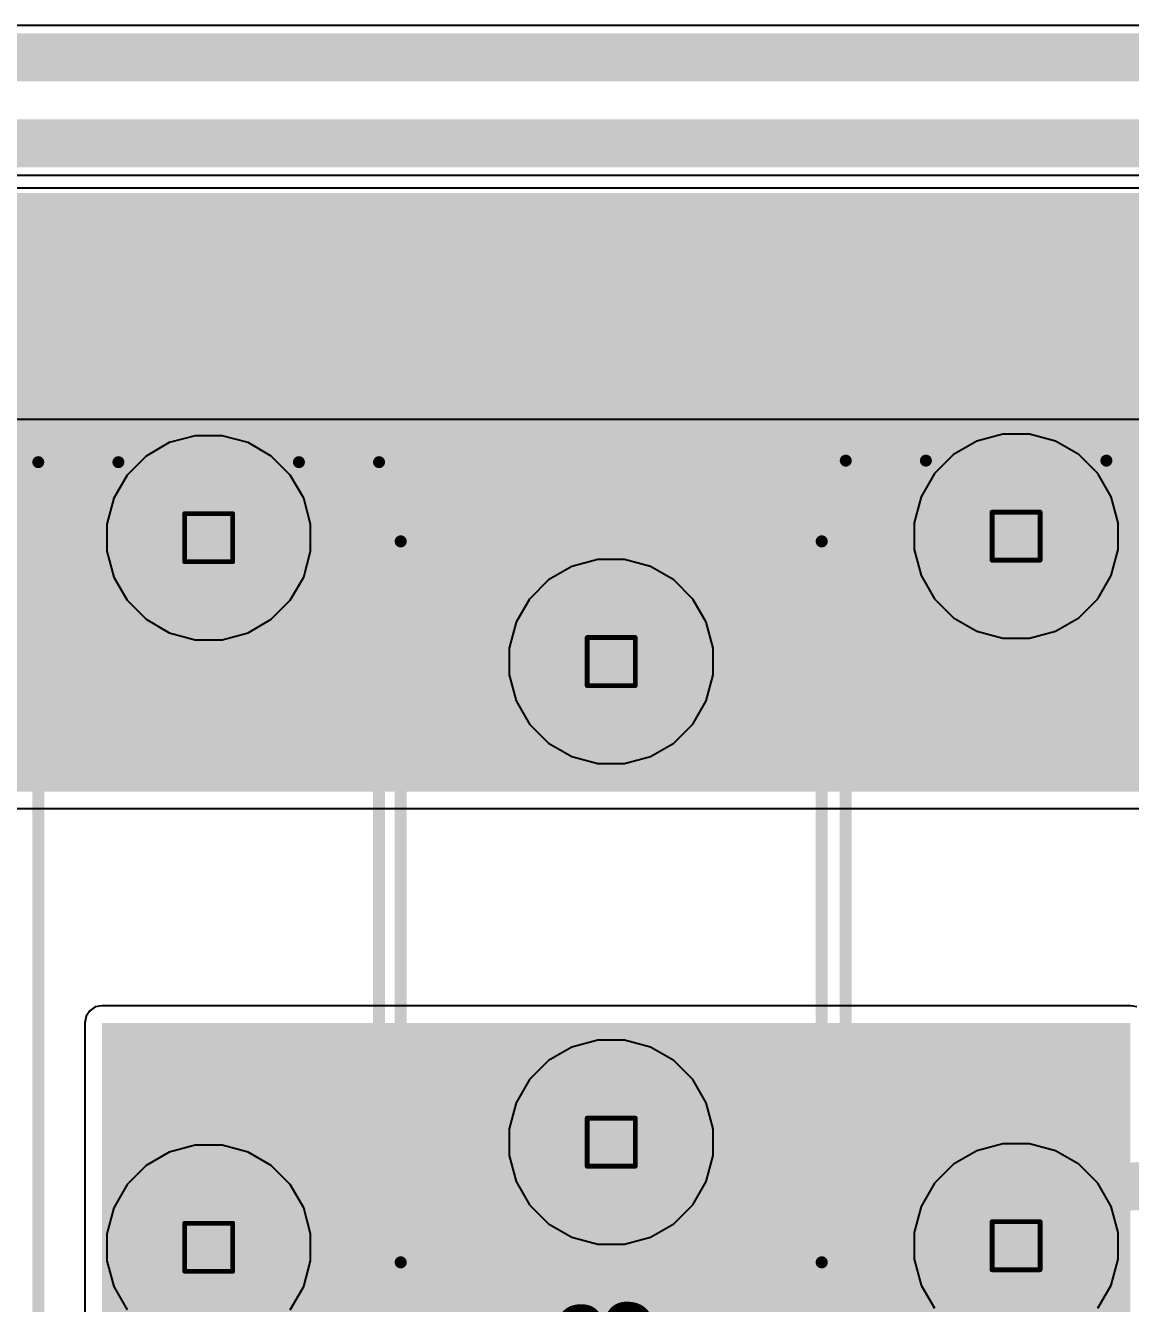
# Model space of a CAD drawing. Header units: millimetres. Extents: x -6 to 194, y -120 to 229.
# Drawn here: x 39.38 to 51.05, y 23.55 to 37.05 of the extents above; entities that cross this region are included whole.
import ezdxf

# ---------------------------------------------------------------- set-up
doc = ezdxf.new("R2010")
doc.units = ezdxf.units.MM
for name, color, linetype in [('BottomLayer', 5, 'Continuous'), ('BottomSolder', 6, 'Continuous'), ('DrillDrawing', 1, 'Continuous'), ('MultiLayer', 9, 'Continuous'), ('PadHoleLayer', 156, 'Continuous'), ('TopLayer', 1, 'Continuous'), ('TopOverlay', 2, 'Continuous'), ('TopSolder', 216, 'Continuous')]:
    doc.layers.add(name, color=color, linetype=linetype)
doc.styles.add('Arial', font='arial.ttf', dxfattribs={"height": 0.2})

# ---------------------------------------------------------------- blocks, each defined once
blk = doc.blocks.new('MPP254J100V82CB0035_52')
at = {"layer": 'BottomLayer'}
h = blk.add_hatch(color=5, dxfattribs=at)
edge = h.paths.add_edge_path()
edge.add_arc((-3.75, 0), 0.9, 0, 360)
h = blk.add_hatch(color=5, dxfattribs=at)
edge = h.paths.add_edge_path()
edge.add_arc((3.75, 0), 0.9, 0, 360)
at = {"layer": 'BottomSolder'}
h = blk.add_hatch(color=6, dxfattribs=at)
edge = h.paths.add_edge_path()
edge.add_arc((-3.75, 0), 1.002, 0, 360)
h = blk.add_hatch(color=6, dxfattribs=at)
edge = h.paths.add_edge_path()
edge.add_arc((3.75, 0), 1.002, 0, 360)
at = {"layer": 'MultiLayer'}
h = blk.add_hatch(color=9, dxfattribs=at)
edge = h.paths.add_edge_path()
edge.add_arc((-3.75, 0), 0.9, 0, 360)
h = blk.add_hatch(color=9, dxfattribs=at)
edge = h.paths.add_edge_path()
edge.add_arc((3.75, 0), 0.9, 0, 360)
at = {"layer": 'PadHoleLayer'}
h = blk.add_hatch(color=156, dxfattribs=at)
edge = h.paths.add_edge_path()
edge.add_arc((-3.75, 0), 0.5, 0, 360)
h = blk.add_hatch(color=156, dxfattribs=at)
edge = h.paths.add_edge_path()
edge.add_arc((3.75, 0), 0.5, 0, 360)
at = {"layer": 'TopLayer'}
h = blk.add_hatch(color=1, dxfattribs=at)
edge = h.paths.add_edge_path()
edge.add_arc((-3.75, 0), 0.9, 0, 360)
h = blk.add_hatch(color=1, dxfattribs=at)
edge = h.paths.add_edge_path()
edge.add_arc((3.75, 0), 0.9, 0, 360)
at = {"layer": 'TopSolder'}
h = blk.add_hatch(color=216, dxfattribs=at)
edge = h.paths.add_edge_path()
edge.add_arc((-3.75, 0), 1.002, 0, 360)
h = blk.add_hatch(color=216, dxfattribs=at)
edge = h.paths.add_edge_path()
edge.add_arc((3.75, 0), 1.002, 0, 360)
at = {"layer": 'TopOverlay', "const_width": 0.127}
for points in [[(4.574, 1.801), (-4.548, 1.801)], [(-4.548, 0.954), (-4.548, 1.801)], [(4.574, 0.954), (4.574, 1.801)], [(-4.548, -1.801), (-4.548, -0.954)], [(4.574, -1.801), (4.574, -0.954)], [(4.574, -1.801), (-4.548, -1.801)]]:
    blk.add_lwpolyline(points, dxfattribs=at)
at = {"layer": 'TopOverlay', "const_width": 0.0635}
for points in [[(-4.58, 1.801, 1), (-4.517, 1.801, 1)], [(-4.58, 1.801, 1), (-4.517, 1.801, 1)], [(4.542, 1.801, 1), (4.606, 1.801, 1)], [(4.542, 1.801, 1), (4.606, 1.801, 1)], [(-4.58, 0.954, 1), (-4.517, 0.954, 1)], [(4.542, 0.954, 1), (4.606, 0.954, 1)], [(-4.58, -0.954, 1), (-4.517, -0.954, 1)], [(4.542, -0.954, 1), (4.606, -0.954, 1)], [(-4.58, -1.801, 1), (-4.517, -1.801, 1)], [(-4.58, -1.801, 1), (-4.517, -1.801, 1)], [(4.542, -1.801, 1), (4.606, -1.801, 1)], [(4.542, -1.801, 1), (4.606, -1.801, 1)]]:
    blk.add_lwpolyline(points, format="xyb", close=True, dxfattribs=at)
blk = doc.blocks.new('PE154J2A0502_53')
at = {"layer": 'BottomLayer'}
h = blk.add_hatch(color=5, dxfattribs=at)
edge = h.paths.add_edge_path()
edge.add_arc((-2.54, 0), 0.9, 0, 360)
h = blk.add_hatch(color=5, dxfattribs=at)
edge = h.paths.add_edge_path()
edge.add_arc((2.54, 0), 0.9, 0, 360)
at = {"layer": 'BottomSolder'}
h = blk.add_hatch(color=6, dxfattribs=at)
edge = h.paths.add_edge_path()
edge.add_arc((-2.54, 0), 1.002, 0, 360)
h = blk.add_hatch(color=6, dxfattribs=at)
edge = h.paths.add_edge_path()
edge.add_arc((2.54, 0), 1.002, 0, 360)
at = {"layer": 'MultiLayer'}
h = blk.add_hatch(color=9, dxfattribs=at)
edge = h.paths.add_edge_path()
edge.add_arc((-2.54, 0), 0.9, 0, 360)
h = blk.add_hatch(color=9, dxfattribs=at)
edge = h.paths.add_edge_path()
edge.add_arc((2.54, 0), 0.9, 0, 360)
at = {"layer": 'PadHoleLayer'}
h = blk.add_hatch(color=156, dxfattribs=at)
edge = h.paths.add_edge_path()
edge.add_arc((-2.54, 0), 0.5, 0, 360)
h = blk.add_hatch(color=156, dxfattribs=at)
edge = h.paths.add_edge_path()
edge.add_arc((2.54, 0), 0.5, 0, 360)
at = {"layer": 'TopLayer'}
h = blk.add_hatch(color=1, dxfattribs=at)
edge = h.paths.add_edge_path()
edge.add_arc((-2.54, 0), 0.9, 0, 360)
h = blk.add_hatch(color=1, dxfattribs=at)
edge = h.paths.add_edge_path()
edge.add_arc((2.54, 0), 0.9, 0, 360)
at = {"layer": 'TopSolder'}
h = blk.add_hatch(color=216, dxfattribs=at)
edge = h.paths.add_edge_path()
edge.add_arc((-2.54, 0), 1.002, 0, 360)
h = blk.add_hatch(color=216, dxfattribs=at)
edge = h.paths.add_edge_path()
edge.add_arc((2.54, 0), 1.002, 0, 360)
at = {"layer": 'TopOverlay', "const_width": 0.127}
for points in [[(-3.81, -2.225), (-3.81, 2.225)], [(3.81, 2.225), (-3.81, 2.225)], [(3.81, -2.225), (3.81, 2.225)], [(3.81, -2.225), (-3.81, -2.225)]]:
    blk.add_lwpolyline(points, dxfattribs=at)
at = {"layer": 'TopOverlay', "const_width": 0.0635}
for points in [[(-3.842, 2.225, 1), (-3.778, 2.225, 1)], [(-3.842, 2.225, 1), (-3.778, 2.225, 1)], [(3.778, 2.225, 1), (3.842, 2.225, 1)], [(3.778, 2.225, 1), (3.842, 2.225, 1)], [(-3.842, -2.225, 1), (-3.778, -2.225, 1)], [(-3.842, -2.225, 1), (-3.778, -2.225, 1)], [(3.778, -2.225, 1), (3.842, -2.225, 1)], [(3.778, -2.225, 1), (3.842, -2.225, 1)]]:
    blk.add_lwpolyline(points, format="xyb", close=True, dxfattribs=at)
blk = doc.blocks.new('MPP404J2A0702_54')
at = {"layer": 'BottomLayer'}
h = blk.add_hatch(color=5, dxfattribs=at)
edge = h.paths.add_edge_path()
edge.add_arc((0, 0), 0.9, 0, 360)
h = blk.add_hatch(color=5, dxfattribs=at)
edge = h.paths.add_edge_path()
edge.add_arc((7.5, 0), 0.9, 0, 360)
at = {"layer": 'BottomSolder'}
h = blk.add_hatch(color=6, dxfattribs=at)
edge = h.paths.add_edge_path()
edge.add_arc((0, 0), 1.002, 0, 360)
h = blk.add_hatch(color=6, dxfattribs=at)
edge = h.paths.add_edge_path()
edge.add_arc((7.5, 0), 1.002, 0, 360)
at = {"layer": 'MultiLayer'}
h = blk.add_hatch(color=9, dxfattribs=at)
edge = h.paths.add_edge_path()
edge.add_arc((0, 0), 0.9, 0, 360)
h = blk.add_hatch(color=9, dxfattribs=at)
edge = h.paths.add_edge_path()
edge.add_arc((7.5, 0), 0.9, 0, 360)
at = {"layer": 'PadHoleLayer'}
h = blk.add_hatch(color=156, dxfattribs=at)
edge = h.paths.add_edge_path()
edge.add_arc((0, 0), 0.5, 0, 360)
h = blk.add_hatch(color=156, dxfattribs=at)
edge = h.paths.add_edge_path()
edge.add_arc((7.5, 0), 0.5, 0, 360)
at = {"layer": 'TopLayer'}
h = blk.add_hatch(color=1, dxfattribs=at)
edge = h.paths.add_edge_path()
edge.add_arc((0, 0), 0.9, 0, 360)
h = blk.add_hatch(color=1, dxfattribs=at)
edge = h.paths.add_edge_path()
edge.add_arc((7.5, 0), 0.9, 0, 360)
at = {"layer": 'TopSolder'}
h = blk.add_hatch(color=216, dxfattribs=at)
edge = h.paths.add_edge_path()
edge.add_arc((0, 0), 1.002, 0, 360)
h = blk.add_hatch(color=216, dxfattribs=at)
edge = h.paths.add_edge_path()
edge.add_arc((7.5, 0), 1.002, 0, 360)
at = {"layer": 'TopOverlay', "const_width": 0.127}
for points in [[(8.324, 1.801), (-0.798, 1.801)], [(-0.798, 0.954), (-0.798, 1.801)], [(8.324, 0.954), (8.324, 1.801)], [(-0.798, -1.801), (-0.798, -0.954)], [(8.324, -1.801), (8.324, -0.954)], [(8.324, -1.801), (-0.798, -1.801)]]:
    blk.add_lwpolyline(points, dxfattribs=at)
at = {"layer": 'TopOverlay', "const_width": 0.0635}
for points in [[(-0.83, 1.801, 1), (-0.767, 1.801, 1)], [(-0.83, 1.801, 1), (-0.767, 1.801, 1)], [(8.292, 1.801, 1), (8.356, 1.801, 1)], [(8.292, 1.801, 1), (8.356, 1.801, 1)], [(-0.83, 0.954, 1), (-0.767, 0.954, 1)], [(8.292, 0.954, 1), (8.356, 0.954, 1)], [(-0.83, -0.954, 1), (-0.767, -0.954, 1)], [(8.292, -0.954, 1), (8.356, -0.954, 1)], [(-0.83, -1.801, 1), (-0.767, -1.801, 1)], [(-0.83, -1.801, 1), (-0.767, -1.801, 1)], [(8.292, -1.801, 1), (8.356, -1.801, 1)], [(8.292, -1.801, 1), (8.356, -1.801, 1)]]:
    blk.add_lwpolyline(points, format="xyb", close=True, dxfattribs=at)

msp = doc.modelspace()

# ---------------------------------------------------------------- hatches: boundary and pattern name
at = {"layer": 'BottomLayer'}
msp.add_hatch(color=5, dxfattribs=at).paths.add_polyline_path([(35.77, 33.071), (59.665, 33.071), (59.665, 35.154), (35.77, 35.154)])
at = {"layer": 'TopLayer'}
for points in [[(32.96, 32.539), (51.054, 32.539), (51.054, 35.154), (32.96, 35.154)], [(38.837, 28.956), (54.432, 28.956), (54.432, 35.154), (38.837, 35.154)], [(40.183, 22.936), (51.054, 22.936), (51.054, 26.511), (40.183, 26.511)]]:
    msp.add_hatch(color=1, dxfattribs=at).paths.add_polyline_path(points)

# ---------------------------------------------------------------- linework, layer by layer
at = {"layer": 'BottomLayer'}
for p, q in [((66.304, 37.052), (33.501, 37.052)), ((34.17, 35.472), (66.084, 35.472)), ((59.665, 35.335), (35.77, 35.335)), ((38.713, 32.89), (57.553, 32.89)), ((41.169, 32.717), (40.895, 32.644)), ((41.453, 32.717), (41.169, 32.717)), ((41.727, 32.644), (41.453, 32.717)), ((49.704, 32.733), (49.43, 32.66)), ((49.988, 32.733), (49.704, 32.733)), ((50.262, 32.66), (49.988, 32.733)), ((40.895, 32.644), (40.649, 32.502)), ((41.973, 32.502), (41.727, 32.644)), ((49.43, 32.66), (49.184, 32.518)), ((50.507, 32.518), (50.262, 32.66)), ((40.649, 32.502), (40.449, 32.301)), ((42.174, 32.301), (41.973, 32.502)), ((49.184, 32.518), (48.983, 32.317)), ((50.708, 32.317), (50.507, 32.518)), ((40.449, 32.301), (40.307, 32.055)), ((42.316, 32.055), (42.174, 32.301)), ((48.983, 32.317), (48.841, 32.071)), ((50.85, 32.071), (50.708, 32.317)), ((40.307, 32.055), (40.233, 31.781)), ((42.389, 31.781), (42.316, 32.055)), ((48.841, 32.071), (48.768, 31.797)), ((50.923, 31.797), (50.85, 32.071)), ((40.233, 31.781), (40.233, 31.497)), ((42.389, 31.497), (42.389, 31.781)), ((48.768, 31.797), (48.768, 31.513)), ((50.923, 31.513), (50.923, 31.797)), ((40.233, 31.497), (40.307, 31.223)), ((42.316, 31.223), (42.389, 31.497)), ((48.768, 31.513), (48.841, 31.239)), ((50.85, 31.239), (50.923, 31.513)), ((45.424, 31.407), (45.15, 31.334)), ((45.708, 31.407), (45.424, 31.407)), ((45.982, 31.334), (45.708, 31.407)), ((40.307, 31.223), (40.449, 30.977)), ((42.174, 30.977), (42.316, 31.223)), ((45.15, 31.334), (44.904, 31.192)), ((46.227, 31.192), (45.982, 31.334)), ((48.841, 31.239), (48.983, 30.994)), ((50.708, 30.994), (50.85, 31.239)), ((44.904, 31.192), (44.703, 30.991)), ((46.428, 30.991), (46.227, 31.192)), ((40.449, 30.977), (40.649, 30.777)), ((41.973, 30.777), (42.174, 30.977)), ((44.703, 30.991), (44.561, 30.746)), ((46.57, 30.746), (46.428, 30.991)), ((48.983, 30.994), (49.184, 30.793)), ((50.507, 30.793), (50.708, 30.994)), ((40.649, 30.777), (40.895, 30.635)), ((41.727, 30.635), (41.973, 30.777)), ((44.561, 30.746), (44.488, 30.471)), ((46.643, 30.471), (46.57, 30.746)), ((49.184, 30.793), (49.43, 30.651)), ((50.262, 30.651), (50.507, 30.793)), ((40.895, 30.635), (41.169, 30.561)), ((41.169, 30.561), (41.453, 30.561)), ((41.453, 30.561), (41.727, 30.635)), ((49.43, 30.651), (49.704, 30.578)), ((49.704, 30.578), (49.988, 30.578)), ((49.988, 30.578), (50.262, 30.651)), ((44.488, 30.471), (44.488, 30.188)), ((46.643, 30.188), (46.643, 30.471)), ((44.488, 30.188), (44.561, 29.914)), ((46.57, 29.914), (46.643, 30.188)), ((44.561, 29.914), (44.703, 29.668)), ((46.428, 29.668), (46.57, 29.914)), ((44.703, 29.668), (44.904, 29.467)), ((46.227, 29.467), (46.428, 29.668)), ((44.904, 29.467), (45.15, 29.325)), ((45.982, 29.325), (46.227, 29.467)), ((45.15, 29.325), (45.424, 29.252)), ((45.708, 29.252), (45.982, 29.325)), ((45.424, 29.252), (45.708, 29.252)), ((45.15, 26.254), (44.904, 26.112)), ((45.424, 26.327), (45.15, 26.254)), ((45.708, 26.327), (45.424, 26.327)), ((45.982, 26.254), (45.708, 26.327)), ((46.227, 26.112), (45.982, 26.254)), ((44.904, 26.112), (44.703, 25.911)), ((46.428, 25.911), (46.227, 26.112)), ((44.703, 25.911), (44.561, 25.666)), ((46.57, 25.666), (46.428, 25.911)), ((44.561, 25.666), (44.488, 25.391)), ((46.643, 25.391), (46.57, 25.666)), ((44.488, 25.391), (44.488, 25.108)), ((46.643, 25.108), (46.643, 25.391)), ((40.895, 25.144), (40.649, 25.002)), ((41.169, 25.217), (40.895, 25.144)), ((41.453, 25.217), (41.169, 25.217)), ((41.727, 25.144), (41.453, 25.217)), ((41.973, 25.002), (41.727, 25.144)), ((49.43, 25.16), (49.184, 25.018)), ((49.704, 25.233), (49.43, 25.16)), ((49.988, 25.233), (49.704, 25.233)), ((50.262, 25.16), (49.988, 25.233)), ((50.507, 25.018), (50.262, 25.16)), ((40.649, 25.002), (40.449, 24.801)), ((42.174, 24.801), (41.973, 25.002)), ((44.488, 25.108), (44.561, 24.834)), ((46.57, 24.834), (46.643, 25.108)), ((49.184, 25.018), (48.983, 24.817)), ((50.708, 24.817), (50.507, 25.018)), ((40.449, 24.801), (40.307, 24.555)), ((42.316, 24.555), (42.174, 24.801)), ((44.561, 24.834), (44.703, 24.588)), ((46.428, 24.588), (46.57, 24.834)), ((48.983, 24.817), (48.841, 24.571)), ((50.85, 24.571), (50.708, 24.817)), ((44.703, 24.588), (44.904, 24.387)), ((46.227, 24.387), (46.428, 24.588)), ((40.307, 24.555), (40.233, 24.281)), ((42.389, 24.281), (42.316, 24.555)), ((48.841, 24.571), (48.768, 24.297)), ((50.923, 24.297), (50.85, 24.571)), ((44.904, 24.387), (45.15, 24.245)), ((45.982, 24.245), (46.227, 24.387)), ((40.233, 24.281), (40.233, 23.997)), ((42.389, 23.997), (42.389, 24.281)), ((45.15, 24.245), (45.424, 24.172)), ((45.708, 24.172), (45.982, 24.245)), ((48.768, 24.297), (48.768, 24.013)), ((50.923, 24.013), (50.923, 24.297)), ((45.424, 24.172), (45.708, 24.172)), ((40.233, 23.997), (40.307, 23.723)), ((42.316, 23.723), (42.389, 23.997)), ((48.768, 24.013), (48.841, 23.739)), ((50.85, 23.739), (50.923, 24.013)), ((40.307, 23.723), (40.449, 23.477)), ((42.174, 23.477), (42.316, 23.723)), ((48.841, 23.739), (48.983, 23.494)), ((50.708, 23.494), (50.85, 23.739))]:
    msp.add_line(p, q, dxfattribs=at)
at = {"layer": 'BottomLayer', "const_width": 0.508}
for points in [[(33.501, 36.715), (66.304, 36.715)], [(34.03, 35.808), (66.224, 35.808)]]:
    msp.add_lwpolyline(points, dxfattribs=at)
at = {"layer": 'DrillDrawing', "const_width": 0.0508}
for points in [[(41.057, 31.893), (41.565, 31.893)], [(41.057, 31.385), (41.057, 31.893)], [(41.565, 31.385), (41.565, 31.893)], [(49.592, 31.909), (50.1, 31.909)], [(49.592, 31.401), (49.592, 31.909)], [(50.1, 31.401), (50.1, 31.909)], [(41.057, 31.385), (41.565, 31.385)], [(49.592, 31.401), (50.1, 31.401)], [(45.312, 30.584), (45.82, 30.584)], [(45.312, 30.076), (45.312, 30.584)], [(45.82, 30.076), (45.82, 30.584)], [(45.312, 30.076), (45.82, 30.076)], [(45.312, 25.504), (45.82, 25.504)], [(45.312, 24.996), (45.312, 25.504)], [(45.82, 24.996), (45.82, 25.504)], [(45.312, 24.996), (45.82, 24.996)], [(41.057, 24.393), (41.565, 24.393)], [(41.057, 23.885), (41.057, 24.393)], [(41.565, 23.885), (41.565, 24.393)], [(49.592, 24.409), (50.1, 24.409)], [(49.592, 23.901), (49.592, 24.409)], [(50.1, 23.901), (50.1, 24.409)], [(41.057, 23.885), (41.565, 23.885)], [(49.592, 23.901), (50.1, 23.901)]]:
    msp.add_lwpolyline(points, dxfattribs=at)
at = {"layer": 'DrillDrawing', "const_width": 0.0254}
for points in [[(41.045, 31.893, 1), (41.07, 31.893, 1)], [(41.045, 31.893, 1), (41.07, 31.893, 1)], [(41.553, 31.893, 1), (41.578, 31.893, 1)], [(41.553, 31.893, 1), (41.578, 31.893, 1)], [(49.579, 31.909, 1), (49.604, 31.909, 1)], [(49.579, 31.909, 1), (49.604, 31.909, 1)], [(50.087, 31.909, 1), (50.112, 31.909, 1)], [(50.087, 31.909, 1), (50.112, 31.909, 1)], [(41.045, 31.385, 1), (41.07, 31.385, 1)], [(41.045, 31.385, 1), (41.07, 31.385, 1)], [(41.553, 31.385, 1), (41.578, 31.385, 1)], [(41.553, 31.385, 1), (41.578, 31.385, 1)], [(49.579, 31.401, 1), (49.604, 31.401, 1)], [(49.579, 31.401, 1), (49.604, 31.401, 1)], [(50.087, 31.401, 1), (50.112, 31.401, 1)], [(50.087, 31.401, 1), (50.112, 31.401, 1)], [(45.299, 30.584, 1), (45.324, 30.584, 1)], [(45.299, 30.584, 1), (45.324, 30.584, 1)], [(45.807, 30.584, 1), (45.832, 30.584, 1)], [(45.807, 30.584, 1), (45.832, 30.584, 1)], [(45.299, 30.076, 1), (45.324, 30.076, 1)], [(45.299, 30.076, 1), (45.324, 30.076, 1)], [(45.807, 30.076, 1), (45.832, 30.076, 1)], [(45.807, 30.076, 1), (45.832, 30.076, 1)], [(45.299, 25.504, 1), (45.324, 25.504, 1)], [(45.299, 25.504, 1), (45.324, 25.504, 1)], [(45.807, 25.504, 1), (45.832, 25.504, 1)], [(45.807, 25.504, 1), (45.832, 25.504, 1)], [(45.299, 24.996, 1), (45.324, 24.996, 1)], [(45.299, 24.996, 1), (45.324, 24.996, 1)], [(45.807, 24.996, 1), (45.832, 24.996, 1)], [(45.807, 24.996, 1), (45.832, 24.996, 1)], [(41.045, 24.393, 1), (41.07, 24.393, 1)], [(41.045, 24.393, 1), (41.07, 24.393, 1)], [(41.553, 24.393, 1), (41.578, 24.393, 1)], [(41.553, 24.393, 1), (41.578, 24.393, 1)], [(49.579, 24.409, 1), (49.604, 24.409, 1)], [(49.579, 24.409, 1), (49.604, 24.409, 1)], [(50.087, 24.409, 1), (50.112, 24.409, 1)], [(50.087, 24.409, 1), (50.112, 24.409, 1)], [(41.045, 23.885, 1), (41.07, 23.885, 1)], [(41.045, 23.885, 1), (41.07, 23.885, 1)], [(41.553, 23.885, 1), (41.578, 23.885, 1)], [(41.553, 23.885, 1), (41.578, 23.885, 1)], [(49.579, 23.901, 1), (49.604, 23.901, 1)], [(49.579, 23.901, 1), (49.604, 23.901, 1)], [(50.087, 23.901, 1), (50.112, 23.901, 1)], [(50.087, 23.901, 1), (50.112, 23.901, 1)]]:
    msp.add_lwpolyline(points, format="xyb", close=True, dxfattribs=at)
at = {"layer": 'TopLayer'}
for p, q in [((54.432, 35.335), (32.96, 35.335)), ((38.837, 28.775), (54.432, 28.775)), ((40.055, 26.639), (40.015, 26.581)), ((40.113, 26.679), (40.055, 26.639)), ((40.183, 26.692), (40.113, 26.679)), ((51.054, 26.692), (40.183, 26.692)), ((51.123, 26.679), (51.054, 26.692)), ((40.015, 26.581), (40.002, 26.511)), ((40.002, 26.511), (40.002, 22.936))]:
    msp.add_line(p, q, dxfattribs=at)
at = {"layer": 'TopLayer', "const_width": 0.508}
for points in [[(49.846, 31.655), (49.85, 31.651)], [(49.85, 30.325), (49.85, 31.651)], [(49.85, 30.325), (50.66, 29.515)], [(50.66, 29.515), (53.873, 29.515)], [(50.16, 24.155), (50.789, 24.784)], [(50.789, 24.784), (60.594, 24.784)], [(49.846, 24.155), (50.16, 24.155)]]:
    msp.add_lwpolyline(points, dxfattribs=at)
at = {"layer": 'TopLayer', "const_width": 0.254}
for points in [[(49.719, 31.655, 1), (49.973, 31.655, 1)], [(49.723, 31.651, 1), (49.977, 31.651, 1)], [(49.723, 31.651, 1), (49.977, 31.651, 1)], [(49.723, 30.325, 1), (49.977, 30.325, 1)], [(49.723, 30.325, 1), (49.977, 30.325, 1)], [(50.533, 29.515, 1), (50.787, 29.515, 1)], [(50.533, 29.515, 1), (50.787, 29.515, 1)], [(50.662, 24.784, 1), (50.916, 24.784, 1)], [(50.662, 24.784, 1), (50.916, 24.784, 1)], [(49.719, 24.155, 1), (49.973, 24.155, 1)], [(50.033, 24.155, 1), (50.287, 24.155, 1)], [(50.033, 24.155, 1), (50.287, 24.155, 1)]]:
    msp.add_lwpolyline(points, format="xyb", close=True, dxfattribs=at)
at = {"layer": 'TopOverlay', "const_width": 0.254}
msp.add_lwpolyline([(3.012, 35.154), (68.012, 35.154)], dxfattribs=at)

# ---------------------------------------------------------------- block references
at = {"rotation": 270}
for name, p in [('MPP254J100V82CB0035_52', (41.311, 27.889)), ('MPP404J2A0702_54', (49.846, 31.655)), ('PE154J2A0502_53', (45.566, 27.79))]:
    msp.add_blockref(name, p, dxfattribs=at)

# ---------------------------------------------------------------- texts
at = {"layer": 'TopOverlay', "style": 'Arial'}
msp.add_text('C23', height=1.016, rotation=90, dxfattribs=at).set_placement((46.01, 21.023))

doc.saveas('drawing.dxf')
